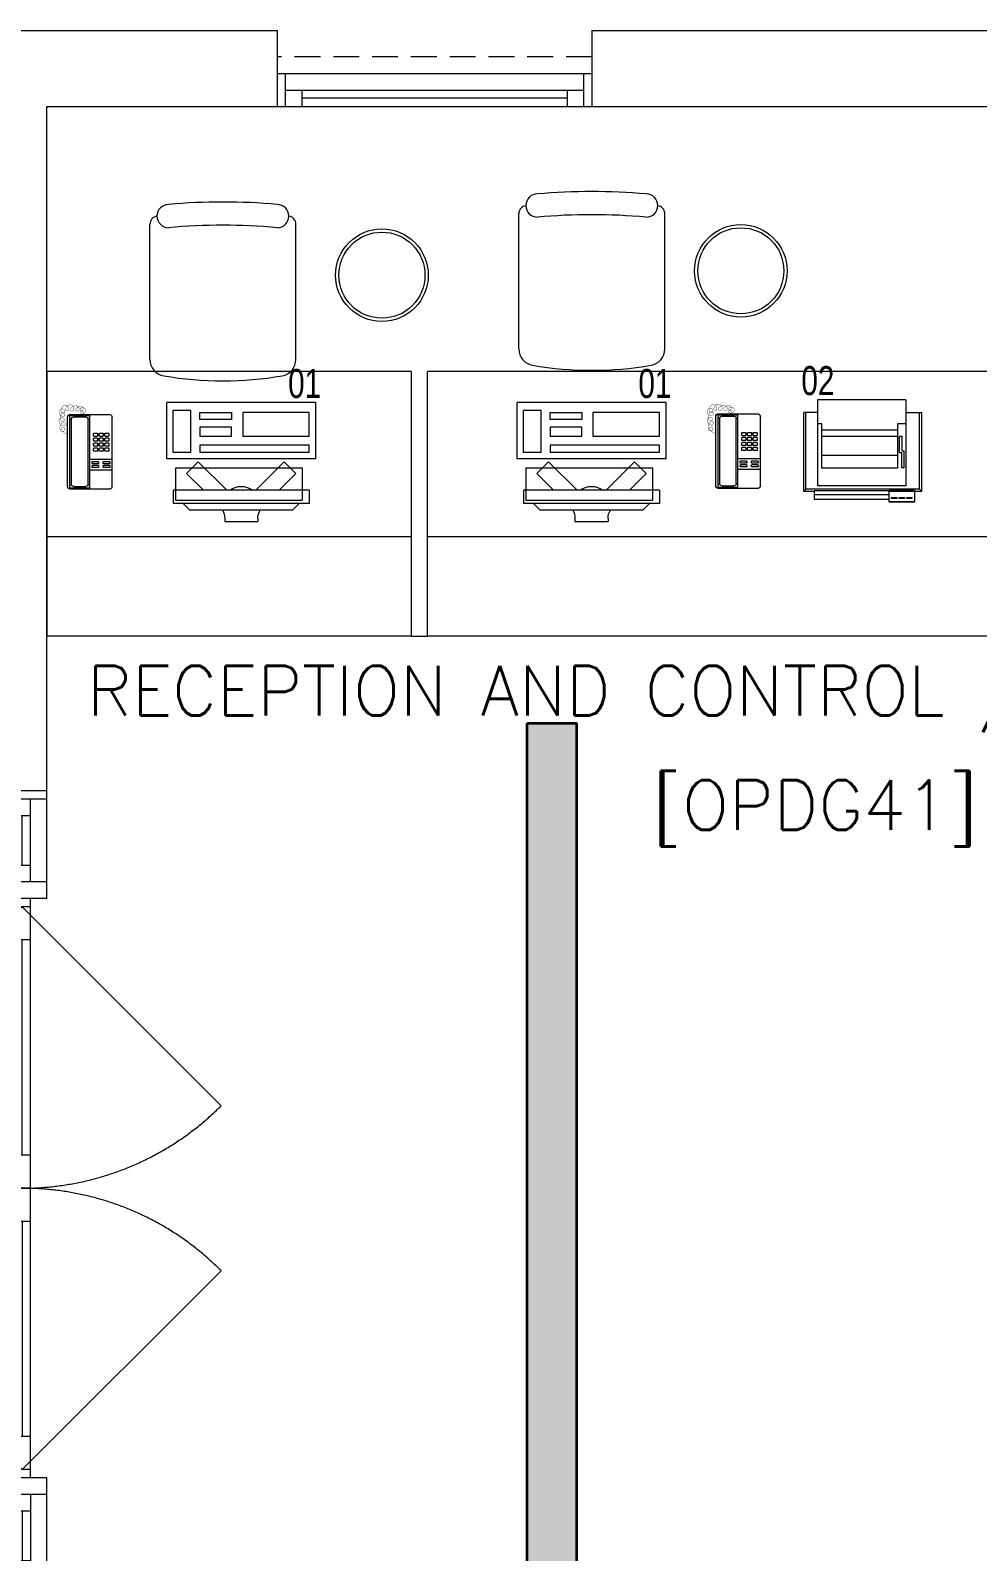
# Model space of a CAD drawing. Header units: inches. Extents: x -501855 to 57169, y -29325 to 19878.
# Drawn here: x 37128 to 39990, y 4208 to 8803 of the extents above; entities that cross this region are included whole.
import ezdxf

# ---------------------------------------------------------------- set-up
doc = ezdxf.new("R2010")
doc.units = ezdxf.units.IN
doc.header["$LTSCALE"] = 25
doc.header["$MEASUREMENT"] = 0
for name, pattern in [('00-Ground Floor$0$DASHED', [0.75, 0.5, -0.25]), ('00-Ground Floor$0$HIDDEN2', [0.1875, 0.125, -0.0625]), ('DASHDOT', [25.4, 12.7, -6.35, 0, -6.35])]:
    doc.linetypes.add(name, pattern=pattern)
doc.layers.get('0').update_dxf_attribs({"color": 8})
for name, color, linetype, lineweight in [('00-Ground Floor$0$72_EGR_BASE_TEXT', 252, 'Continuous', 5), ('00-Ground Floor$0$72_EGR_EQP_TAG', 142, 'Continuous', 5), ('00-Ground Floor$0$Aluminum', 251, 'Continuous', 5), ('00-Ground Floor$0$LOADING', 253, 'Continuous', 5), ('00-Ground Floor$0$Proj', 251, 'Continuous', 5), ('00-Ground Floor$0$Walls', 251, 'Continuous', 5), ('E-CABL-TRAY', 10, 'Continuous', 35), ('E-LITE-CLNG-CNDT', 6, 'DASHDOT', 35), ('T-CABL-TRAY', 60, 'Continuous', 35)]:
    doc.layers.add(name, color=color, linetype=linetype, lineweight=lineweight)
doc.styles.add('00-Ground Floor$0$SIMPLEX', font='SIMPLEX.shx', dxfattribs={"height": 150})
doc.styles.add('00-Ground Floor$0$X3G_ENTITY_257CFD', font='swisscl.ttf', dxfattribs={"height": 200})

# ---------------------------------------------------------------- blocks, each defined once
blk = doc.blocks.new('00-Ground Floor$0$door1700')
at = {"layer": '00-Ground Floor$0$Aluminum', "linetype": '00-Ground Floor$0$DASHED', "ltscale": 300}
for p, q in [((34940, 89347.9), (35541, 89949)), ((36640, 89347.9), (36039, 89949)), ((34940, 89347.9), (35541, 88746.9)), ((36640, 89347.9), (36039, 88746.9))]:
    blk.add_line(p, q, dxfattribs=at)
at = {"layer": '00-Ground Floor$0$Aluminum'}
for p, q in [((34915, 89422.9), (34590, 89422.9)), ((34615, 89422.9), (34615, 89322.9)), ((34865, 89422.9), (34865, 89322.9)), ((34915, 89422.9), (34915, 89322.9)), ((36990, 89422.9), (36665, 89422.9)), ((36665, 89422.9), (36665, 89322.9)), ((36715, 89422.9), (36715, 89322.9)), ((36965, 89422.9), (36965, 89322.9)), ((34865, 89372.9), (34615, 89372.9)), ((34665, 89372.9), (34665, 89322.9)), ((34815, 89372.9), (34815, 89322.9)), ((36665, 89372.9), (34915, 89372.9)), ((34940, 89372.9), (34940, 89322.9)), ((35040, 89372.9), (35040, 89322.9)), ((35690, 89372.9), (35690, 89322.9)), ((35790, 89372.9), (35790, 89322.9)), ((35890, 89372.9), (35890, 89322.9)), ((36540, 89372.9), (36540, 89322.9)), ((36640, 89372.9), (36640, 89322.9)), ((36715, 89372.9), (36965, 89372.9)), ((36765, 89372.9), (36765, 89322.9)), ((36915, 89372.9), (36915, 89322.9)), ((36990, 89322.9), (34590, 89322.9)), ((34590, 89322.9), (36990, 89322.9)), ((34815, 89347.9), (34665, 89347.9)), ((35690, 89347.9), (35040, 89347.9)), ((35890, 89347.9), (36540, 89347.9)), ((36765, 89347.9), (36915, 89347.9))]:
    blk.add_line(p, q, dxfattribs=at)
at = {"layer": '00-Ground Floor$0$Aluminum', "linetype": '00-Ground Floor$0$DASHED', "ltscale": 300}
for centre, start, end in [((34940, 89347.9), 315, 45), ((36640, 89347.9), 135, 225)]:
    blk.add_arc(centre, 850, start, end, dxfattribs=at)
blk = doc.blocks.new('00-Ground Floor$0$DM20079-P')
at = {"color": 0}
for p, q in [((-0.0686, 0.217), (-0.0686, 0.008)), ((-0.0616, 0.225), (0.0594, 0.225)), ((-0.0616, 0.225), (-0.0616, 0)), ((-0.0616, 0.222), (-0.0016, 0.222)), ((-0.0616, 0.212), (-0.0565, 0.212)), ((-0.0566, 0.2105), (-0.0566, 0.0145)), ((-0.0496, 0.2175), (-0.0136, 0.2175)), ((-0.0068, 0.212), (-0.0016, 0.212)), ((-0.0066, 0.2105), (-0.0066, 0.0145)), ((-0.0016, 0.225), (-0.0016, 0)), ((0.0664, 0.217), (0.0664, 0.008)), ((-0.0016, 0.1675), (0.0664, 0.1675)), ((-0.0016, 0.135), (0.0664, 0.135)), ((-0.0616, 0.013), (-0.0565, 0.013)), ((-0.0616, 0.003), (-0.0016, 0.003)), ((-0.0594, 0), (0.0594, 0)), ((-0.0496, 0.0075), (-0.0136, 0.0075)), ((-0.0068, 0.013), (-0.0016, 0.013))]:
    blk.add_line(p, q, dxfattribs=at)
for points in [[(0.0074, 0.1605, 0.414214), (0.0054, 0.1585), (0.0054, 0.1555, 0.414214), (0.0074, 0.1535), (0.0234, 0.1535, 0.414214), (0.0254, 0.1555), (0.0254, 0.1585, 0.414214), (0.0234, 0.1605)], [(0.0234, 0.142, 0.414214), (0.0254, 0.144), (0.0254, 0.147, 0.414214), (0.0234, 0.149), (0.0074, 0.149, 0.414214), (0.0054, 0.147), (0.0054, 0.144, 0.414214), (0.0074, 0.142)], [(0.0574, 0.1535, 0.414214), (0.0594, 0.1555), (0.0594, 0.1585, 0.414214), (0.0574, 0.1605), (0.0414, 0.1605, 0.414214), (0.0394, 0.1585), (0.0394, 0.1555, 0.414214), (0.0414, 0.1535)], [(0.0574, 0.142, 0.414214), (0.0594, 0.144), (0.0594, 0.147, 0.414214), (0.0574, 0.149), (0.0414, 0.149, 0.414214), (0.0394, 0.147), (0.0394, 0.144, 0.414214), (0.0414, 0.142)], [(0.0104, 0.103, 0.414214), (0.0124, 0.101), (0.0204, 0.101, 0.414214), (0.0224, 0.103), (0.0224, 0.109, 0.414214), (0.0204, 0.111), (0.0124, 0.111, 0.414214), (0.0104, 0.109)], [(0.0104, 0.088, 0.414214), (0.0124, 0.086), (0.0204, 0.086, 0.414214), (0.0224, 0.088), (0.0224, 0.094, 0.414214), (0.0204, 0.096), (0.0124, 0.096, 0.414214), (0.0104, 0.094)], [(0.0274, 0.103, 0.414214), (0.0294, 0.101), (0.0374, 0.101, 0.414214), (0.0394, 0.103), (0.0394, 0.109, 0.414214), (0.0374, 0.111), (0.0294, 0.111, 0.414214), (0.0274, 0.109)], [(0.0274, 0.088, 0.414214), (0.0294, 0.086), (0.0374, 0.086, 0.414214), (0.0394, 0.088), (0.0394, 0.094, 0.414214), (0.0374, 0.096), (0.0294, 0.096, 0.414214), (0.0274, 0.094)], [(0.0444, 0.103, 0.414214), (0.0464, 0.101), (0.0544, 0.101, 0.414214), (0.0564, 0.103), (0.0564, 0.109, 0.414214), (0.0544, 0.111), (0.0464, 0.111, 0.414214), (0.0444, 0.109)], [(0.0444, 0.088, 0.414214), (0.0464, 0.086), (0.0544, 0.086, 0.414214), (0.0564, 0.088), (0.0564, 0.094, 0.414214), (0.0544, 0.096), (0.0464, 0.096, 0.414214), (0.0444, 0.094)], [(0.0104, 0.073, 0.414214), (0.0124, 0.071), (0.0204, 0.071, 0.414214), (0.0224, 0.073), (0.0224, 0.079, 0.414214), (0.0204, 0.081), (0.0124, 0.081, 0.414214), (0.0104, 0.079)], [(0.0104, 0.058, 0.414214), (0.0124, 0.056), (0.0204, 0.056, 0.414214), (0.0224, 0.058), (0.0224, 0.064, 0.414214), (0.0204, 0.066), (0.0124, 0.066, 0.414214), (0.0104, 0.064)], [(0.0274, 0.073, 0.414214), (0.0294, 0.071), (0.0374, 0.071, 0.414214), (0.0394, 0.073), (0.0394, 0.079, 0.414214), (0.0374, 0.081), (0.0294, 0.081, 0.414214), (0.0274, 0.079)], [(0.0274, 0.058, 0.414214), (0.0294, 0.056), (0.0374, 0.056, 0.414214), (0.0394, 0.058), (0.0394, 0.064, 0.414214), (0.0374, 0.066), (0.0294, 0.066, 0.414214), (0.0274, 0.064)], [(0.0444, 0.073, 0.414214), (0.0464, 0.071), (0.0544, 0.071, 0.414214), (0.0564, 0.073), (0.0564, 0.079, 0.414214), (0.0544, 0.081), (0.0464, 0.081, 0.414214), (0.0444, 0.079)], [(0.0444, 0.058, 0.414214), (0.0464, 0.056), (0.0544, 0.056, 0.414214), (0.0564, 0.058), (0.0564, 0.064, 0.414214), (0.0544, 0.066), (0.0464, 0.066, 0.414214), (0.0444, 0.064)]]:
    blk.add_lwpolyline(points, format="xyb", close=True, dxfattribs=at)
at = {"color": 0, "const_width": 0.001}
blk.add_lwpolyline([(-0.0686, 0.059, 0.184574), (-0.0861, 0.0478, 1.44364), (-0.0769, 0.0452, 0.837915), (-0.0907, 0.0465, 0.30536), (-0.0835, 0.0248, 1.584726), (-0.0815, 0.034, 0.253153), (-0.094, 0.0228, 0.874198), (-0.0776, 0.0142, 0.915253), (-0.0897, 0.0168, 0.223821), (-0.0874, -0.0011, 1.703343), (-0.0796, 0.005, 0.588962), (-0.0934, -0.0114, 0.717795), (-0.0769, -0.0108, 0.983104), (-0.0875, -0.0075, 0.326362), (-0.0815, -0.0259, 0.758716), (-0.0657, -0.0134, 0.906186), (-0.0743, -0.016, 0.189488), (-0.067, -0.0272, 0.7948), (-0.0506, -0.0127, 1.223996), (-0.0585, -0.0193, 0.072149), (-0.0473, -0.0259, 0.645886), (-0.0341, -0.0134, 1.366917), (-0.042, -0.0193, 0.078415), (-0.0315, -0.0246, 0.723006), (-0.0229, -0.0127, 1.105484), (-0.0289, -0.018, 0.327892), (-0.017, -0.0193, 0.446638), (-0.0144, -0.0068, 0.327263), (-0.0269, -0.0029, 1.240441), (-0.0229, -0.0094, 0.611307), (-0.0278, 0.0075)], format="xyb", dxfattribs=at)
at = {"color": 0}
for centre, radius, start, end in [((-0.0605, 0.217), 0.00813, 97.9633, 179.6649), ((-0.0496, 0.2105), 0.007, 90, 180), ((-0.0136, 0.2105), 0.007, 0, 90), ((0.0582, 0.217), 0.00813, 0.3351, 82.0367), ((-0.0605, 0.008), 0.00813, 180.3351, 277.9633), ((-0.0496, 0.0145), 0.007, 180, 270), ((-0.0136, 0.0145), 0.007, 270, 0), ((0.0582, 0.008), 0.00813, 277.9633, 359.6649)]:
    blk.add_arc(centre, radius, start, end, dxfattribs=at)
blk = doc.blocks.new('00-Ground Floor$0$GF21021-P')
for p, q in [((-0.2207, 0.4756), (-0.2207, 0.0675)), ((0.2205, 0.4756), (0.2205, 0.0675))]:
    blk.add_line(p, q)
for centre, radius, start, end in [((-0.1707, 0.4756), 0.05, 99.6329, 180), ((-0.0001, -0.5295), 1.0695, 80.3671, 99.6329), ((0.1705, 0.4756), 0.05, 0, 80.3671), ((-0.1957, 0.0675), 0.025, 180, 261.4721), ((-0.1643, 0.0425), 0.0351, 90, 270), ((0, 1.8467), 1.7767, 264.6946, 275.3053), ((0.1641, 0.0425), 0.0351, 270, 90), ((0.1955, 0.0675), 0.025, 278.5279, 0), ((0, 1.8314), 1.8314, 264.8532, 275.147)]:
    blk.add_arc(centre, radius, start, end)
blk = doc.blocks.new('00-Ground Floor$0$ITCWLS1-P')
at = {"layer": '00-Ground Floor$0$LOADING'}
for p, q in [((-0.2651, 0.43, 0), (-0.3051, 0.43, 0)), ((-0.3051, 0.43, 0), (-0.3051, 0.02, 0)), ((-0.2651, 0.43, 0), (-0.2651, 0.02, 0)), ((-0.17, 0.45), (-0.17, 0)), ((-0.17, 0.45), (0, 0.45)), ((-0.1496, 0.4305), (-0.1291, 0.4305)), ((-0.1291, 0.4305), (-0.1291, 0.4089)), ((0, 0.45), (0, 0)), ((-0.3251, 0.38, 0), (-0.3051, 0.4, 0)), ((-0.3251, 0.38, 0), (-0.3251, 0.07, 0)), ((-0.197, 0.4094), (-0.295, 0.4094)), ((-0.295, 0.0264), (-0.295, 0.4094)), ((-0.197, 0.0264), (-0.197, 0.4094)), ((-0.3503, 0.275), (-0.3596, 0.275)), ((-0.3596, 0.175), (-0.3596, 0.275)), ((-0.3503, 0.175), (-0.3596, 0.175)), ((-0.3251, 0.07, 0), (-0.3051, 0.05, 0)), ((-0.3051, 0.02, 0), (-0.2651, 0.02, 0)), ((-0.197, 0.0264), (-0.295, 0.0264)), ((-0.17, 0), (0, 0))]:
    blk.add_line(p, q, dxfattribs=at)
at = {"layer": '00-Ground Floor$0$LOADING', "extrusion": (2.48281e-10, 3.18408e-10, -1)}
for p, q in [((-0.2651, 0.3395), (-0.2144, 0.3902)), ((-0.1791, 0.3548), (-0.2144, 0.3902)), ((-0.2651, 0.2688), (-0.1791, 0.3548))]:
    blk.add_line(p, q, dxfattribs=at)
at = {"layer": '00-Ground Floor$0$LOADING', "extrusion": (2.48281e-10, -3.18408e-10, -1)}
for p, q in [((-0.2651, 0.1812), (-0.1791, 0.0952)), ((-0.2651, 0.1105), (-0.2144, 0.0598)), ((-0.1791, 0.0952), (-0.2144, 0.0598))]:
    blk.add_line(p, q, dxfattribs=at)
at = {"layer": '00-Ground Floor$0$LOADING'}
for points in [[(-0.1291, 0.4089), (-0.1291, 0.1), (-0.1496, 0.1), (-0.1496, 0.4305)], [(-0.1496, 0.1), (-0.1496, 0.1), (-0.1496, 0.1), (-0.1496, 0.1), (-0.1496, 0.1), (-0.1496, 0.1), (-0.1496, 0.1), (-0.1496, 0.1), (-0.1496, 0.1)], [(-0.1496, 0.1), (-0.1496, 0.1), (-0.1496, 0.1), (-0.1496, 0.1), (-0.1496, 0.1), (-0.1496, 0.1), (-0.1496, 0.1), (-0.1496, 0.1), (-0.1496, 0.1), (-0.1496, 0.1), (-0.1496, 0.1), (-0.1496, 0.1), (-0.1496, 0.1), (-0.1496, 0.1), (-0.1496, 0.1), (-0.1496, 0.1), (-0.1496, 0.1), (-0.1496, 0.1)], [(-0.1496, 0.1), (-0.1496, 0.1), (-0.1496, 0.1), (-0.1496, 0.1), (-0.1496, 0.1), (-0.1496, 0.1), (-0.1496, 0.1), (-0.1496, 0.1), (-0.1496, 0.1), (-0.1496, 0.1)], [(-0.1496, 0.1), (-0.1496, 0.1), (-0.1496, 0.1), (-0.1496, 0.1), (-0.1496, 0.1), (-0.1496, 0.1), (-0.1496, 0.1)], [(-0.1496, 0.1), (-0.1496, 0.1), (-0.1496, 0.1), (-0.1496, 0.1), (-0.1496, 0.1), (-0.1496, 0.1), (-0.1496, 0.1), (-0.1496, 0.1), (-0.1496, 0.1), (-0.1496, 0.1)], [(-0.1496, 0.1), (-0.1496, 0.1), (-0.1496, 0.1), (-0.1496, 0.1), (-0.1496, 0.1), (-0.1496, 0.1), (-0.1496, 0.1), (-0.1496, 0.1), (-0.1496, 0.1), (-0.1496, 0.1), (-0.1496, 0.1), (-0.1496, 0.1), (-0.1496, 0.1), (-0.1496, 0.1), (-0.1496, 0.1)], [(-0.1496, 0.1), (-0.1496, 0.1), (-0.1496, 0.1), (-0.1496, 0.1), (-0.1496, 0.1), (-0.1496, 0.1), (-0.1496, 0.1), (-0.1496, 0.1), (-0.1496, 0.1), (-0.1496, 0.1)], [(-0.1496, 0.1), (-0.1496, 0.1), (-0.1496, 0.1), (-0.1496, 0.1), (-0.1496, 0.1), (-0.1496, 0.1), (-0.1496, 0.1), (-0.1496, 0.1), (-0.1496, 0.1), (-0.1496, 0.1)], [(-0.1496, 0.1), (-0.1496, 0.1), (-0.1496, 0.1), (-0.1496, 0.1), (-0.1496, 0.1), (-0.1496, 0.1), (-0.1496, 0.1), (-0.1496, 0.1), (-0.1496, 0.1), (-0.1496, 0.1), (-0.1496, 0.1), (-0.1496, 0.1), (-0.1496, 0.1), (-0.1496, 0.1), (-0.1496, 0.1), (-0.1496, 0.1), (-0.1496, 0.1), (-0.1496, 0.1), (-0.1496, 0.1), (-0.1496, 0.1), (-0.1496, 0.1), (-0.1496, 0.1), (-0.1496, 0.1), (-0.1496, 0.1), (-0.1496, 0.1), (-0.1496, 0.1), (-0.1496, 0.1), (-0.1496, 0.1), (-0.1496, 0.1), (-0.1496, 0.1), (-0.1496, 0.1), (-0.1496, 0.1), (-0.1496, 0.1), (-0.1496, 0.1), (-0.1496, 0.1), (-0.1496, 0.1), (-0.1496, 0.1), (-0.1496, 0.1), (-0.1496, 0.1), (-0.1496, 0.1), (-0.1496, 0.1), (-0.1496, 0.1), (-0.1496, 0.1), (-0.1496, 0.1), (-0.1496, 0.1), (-0.1496, 0.1), (-0.1496, 0.1), (-0.1496, 0.1), (-0.1496, 0.1), (-0.1496, 0.1), (-0.1496, 0.1), (-0.1496, 0.1), (-0.1496, 0.1), (-0.1496, 0.1)], [(-0.1496, 0.1), (-0.1496, 0.1), (-0.1496, 0.1), (-0.1496, 0.1), (-0.1496, 0.1), (-0.1496, 0.1), (-0.1496, 0.1), (-0.1496, 0.1), (-0.1496, 0.1), (-0.1496, 0.1), (-0.1496, 0.1), (-0.1496, 0.1), (-0.1496, 0.1), (-0.1496, 0.1), (-0.1496, 0.1), (-0.1496, 0.1), (-0.1496, 0.1), (-0.1496, 0.1), (-0.1496, 0.1), (-0.1496, 0.1), (-0.1496, 0.1), (-0.1496, 0.1), (-0.1496, 0.1), (-0.1496, 0.1), (-0.1496, 0.1), (-0.1496, 0.1), (-0.1496, 0.1), (-0.1496, 0.1), (-0.1496, 0.1), (-0.1496, 0.1), (-0.1496, 0.1), (-0.1496, 0.1), (-0.1496, 0.1), (-0.1496, 0.1), (-0.1496, 0.1), (-0.1496, 0.1), (-0.1496, 0.1), (-0.1496, 0.1), (-0.1496, 0.1), (-0.1496, 0.1), (-0.1496, 0.1), (-0.1496, 0.1), (-0.1496, 0.1), (-0.1496, 0.1), (-0.1496, 0.1), (-0.1496, 0.1), (-0.1496, 0.1), (-0.1496, 0.1), (-0.1496, 0.1), (-0.1496, 0.1), (-0.1496, 0.1), (-0.1496, 0.1), (-0.1496, 0.1), (-0.1496, 0.1), (-0.1496, 0.1), (-0.1496, 0.1), (-0.1496, 0.1), (-0.1496, 0.1), (-0.1496, 0.1), (-0.1496, 0.1), (-0.1496, 0.1), (-0.1496, 0.1), (-0.1496, 0.1), (-0.1496, 0.1), (-0.1496, 0.1), (-0.1496, 0.1), (-0.1496, 0.1), (-0.1496, 0.1), (-0.1496, 0.1), (-0.1496, 0.1), (-0.1496, 0.1), (-0.1496, 0.1), (-0.1496, 0.1), (-0.1496, 0.1), (-0.1496, 0.1), (-0.1496, 0.1), (-0.1496, 0.1), (-0.1496, 0.1), (-0.1496, 0.1), (-0.1496, 0.1), (-0.1496, 0.1), (-0.1496, 0.1), (-0.1496, 0.1), (-0.1496, 0.1), (-0.1496, 0.1), (-0.1496, 0.1), (-0.1496, 0.1), (-0.1496, 0.1), (-0.1496, 0.1)], [(-0.1496, 0.1), (-0.1496, 0.1), (-0.1496, 0.1), (-0.1496, 0.1), (-0.1496, 0.1), (-0.1496, 0.1), (-0.1496, 0.1), (-0.1496, 0.1), (-0.1496, 0.1), (-0.1496, 0.1), (-0.1496, 0.1), (-0.1496, 0.1)], [(-0.1496, 0.1), (-0.1496, 0.1), (-0.1496, 0.1), (-0.1496, 0.1), (-0.1496, 0.1), (-0.1496, 0.1), (-0.1496, 0.1)], [(-0.1496, 0.1), (-0.1496, 0.1), (-0.1496, 0.1), (-0.1496, 0.1), (-0.1496, 0.1), (-0.1496, 0.1), (-0.1496, 0.1), (-0.1496, 0.1), (-0.1496, 0.1), (-0.1496, 0.1), (-0.1496, 0.1), (-0.1496, 0.1), (-0.1496, 0.1), (-0.1496, 0.1), (-0.1496, 0.1), (-0.1496, 0.1), (-0.1496, 0.1)], [(-0.1496, 0.1), (-0.1496, 0.1), (-0.1496, 0.1), (-0.1496, 0.1), (-0.1496, 0.1), (-0.1496, 0.1), (-0.1496, 0.1), (-0.1496, 0.1), (-0.1496, 0.1), (-0.1496, 0.1), (-0.1496, 0.1), (-0.1496, 0.1), (-0.1496, 0.1), (-0.1496, 0.1), (-0.1496, 0.1), (-0.1496, 0.1), (-0.1496, 0.1), (-0.1496, 0.1), (-0.1496, 0.1), (-0.1496, 0.1), (-0.1496, 0.1), (-0.1496, 0.1), (-0.1496, 0.1), (-0.1496, 0.1), (-0.1496, 0.1), (-0.1496, 0.1), (-0.1496, 0.1), (-0.1496, 0.1), (-0.1496, 0.1), (-0.1496, 0.1), (-0.1496, 0.1), (-0.1496, 0.1), (-0.1496, 0.1), (-0.1496, 0.1), (-0.1496, 0.1), (-0.1496, 0.1), (-0.1496, 0.1), (-0.1496, 0.1), (-0.1496, 0.1), (-0.1496, 0.1), (-0.1496, 0.1), (-0.1496, 0.1), (-0.1496, 0.1), (-0.1496, 0.1), (-0.1496, 0.1), (-0.1496, 0.1), (-0.1496, 0.1), (-0.1496, 0.1), (-0.1496, 0.1), (-0.1496, 0.1), (-0.1496, 0.1), (-0.1496, 0.1), (-0.1496, 0.1), (-0.1496, 0.1), (-0.1496, 0.1), (-0.1496, 0.1), (-0.1496, 0.1), (-0.1496, 0.1), (-0.1496, 0.1), (-0.1496, 0.1), (-0.1496, 0.1), (-0.1496, 0.1), (-0.1496, 0.1), (-0.1496, 0.1), (-0.1496, 0.1), (-0.1496, 0.1), (-0.1496, 0.1), (-0.1496, 0.1), (-0.1496, 0.1), (-0.1496, 0.1), (-0.1496, 0.1), (-0.1496, 0.1), (-0.1496, 0.1), (-0.1496, 0.1), (-0.1496, 0.1), (-0.1496, 0.1), (-0.1496, 0.1), (-0.1496, 0.1), (-0.1496, 0.1), (-0.1496, 0.1), (-0.1496, 0.1), (-0.1496, 0.1), (-0.1496, 0.1), (-0.1496, 0.1), (-0.1496, 0.1), (-0.1496, 0.1), (-0.1496, 0.1), (-0.1496, 0.1), (-0.1496, 0.1), (-0.1496, 0.1), (-0.1496, 0.1), (-0.1496, 0.1), (-0.1496, 0.1), (-0.1496, 0.1), (-0.1496, 0.1), (-0.1496, 0.1), (-0.1496, 0.1), (-0.1496, 0.1), (-0.1496, 0.1), (-0.1496, 0.1), (-0.1496, 0.1), (-0.1496, 0.1), (-0.1496, 0.1), (-0.1496, 0.1), (-0.1496, 0.1), (-0.1496, 0.1), (-0.1496, 0.1), (-0.1496, 0.1), (-0.1496, 0.1), (-0.1496, 0.1), (-0.1496, 0.1)], [(-0.1496, 0.1), (-0.1496, 0.1), (-0.1496, 0.1), (-0.1496, 0.1), (-0.1496, 0.1), (-0.1496, 0.1), (-0.1496, 0.1), (-0.1496, 0.1)]]:
    blk.add_lwpolyline(points, dxfattribs=at)
for points in [[(-0.1019, 0.4305), (-0.0304, 0.4305), (-0.0304, 0.2294), (-0.1019, 0.2294)], [(-0.1019, 0.1954), (-0.0747, 0.1954), (-0.0747, 0.1), (-0.1019, 0.1)], [(-0.0304, 0.1954), (-0.0508, 0.1954), (-0.0508, 0.1), (-0.0304, 0.1)], [(-0.1496, 0.1), (-0.1496, 0.1), (-0.1496, 0.1), (-0.1496, 0.1), (-0.1496, 0.1), (-0.1496, 0.1), (-0.1496, 0.1), (-0.1496, 0.1), (-0.1496, 0.1), (-0.1496, 0.1), (-0.1496, 0.1), (-0.1496, 0.1), (-0.1496, 0.1), (-0.1496, 0.1), (-0.1496, 0.1), (-0.1496, 0.1), (-0.1496, 0.1), (-0.1496, 0.1), (-0.1496, 0.1), (-0.1496, 0.1), (-0.1496, 0.1), (-0.1496, 0.1), (-0.1496, 0.1), (-0.1496, 0.1), (-0.1496, 0.1), (-0.1496, 0.1), (-0.1496, 0.1), (-0.1496, 0.1), (-0.1496, 0.1), (-0.1496, 0.1), (-0.1496, 0.1), (-0.1496, 0.1), (-0.1496, 0.1), (-0.1496, 0.1), (-0.1496, 0.1), (-0.1496, 0.1), (-0.1496, 0.1), (-0.1496, 0.1), (-0.1496, 0.1), (-0.1496, 0.1), (-0.1496, 0.1), (-0.1496, 0.1), (-0.1496, 0.1), (-0.1496, 0.1), (-0.1496, 0.1), (-0.1496, 0.1), (-0.1496, 0.1), (-0.1496, 0.1), (-0.1496, 0.1), (-0.1496, 0.1), (-0.1496, 0.1), (-0.1496, 0.1), (-0.1496, 0.1), (-0.1496, 0.1), (-0.1496, 0.1), (-0.1496, 0.1), (-0.1496, 0.1), (-0.1496, 0.1), (-0.1496, 0.1), (-0.1496, 0.1), (-0.1496, 0.1), (-0.1496, 0.1), (-0.1496, 0.1), (-0.1496, 0.1), (-0.1496, 0.1), (-0.1496, 0.1), (-0.1496, 0.1), (-0.1496, 0.1), (-0.1496, 0.1), (-0.1496, 0.1), (-0.1496, 0.1), (-0.1496, 0.1), (-0.1496, 0.1), (-0.1496, 0.1), (-0.1496, 0.1), (-0.1496, 0.1), (-0.1496, 0.1), (-0.1496, 0.1), (-0.1496, 0.1), (-0.1496, 0.1), (-0.1496, 0.1), (-0.1496, 0.1), (-0.1496, 0.1), (-0.1496, 0.1), (-0.1496, 0.1), (-0.1496, 0.1), (-0.1496, 0.1), (-0.1496, 0.1), (-0.1496, 0.1), (-0.1496, 0.1), (-0.1496, 0.1), (-0.1496, 0.1), (-0.1496, 0.1), (-0.1496, 0.1), (-0.1496, 0.1), (-0.1496, 0.1), (-0.1496, 0.1), (-0.1496, 0.1), (-0.1496, 0.1), (-0.1496, 0.1), (-0.1496, 0.1), (-0.1496, 0.1), (-0.1496, 0.1), (-0.1496, 0.1), (-0.1496, 0.1), (-0.1496, 0.1), (-0.1496, 0.1), (-0.1496, 0.1), (-0.1496, 0.1), (-0.1496, 0.1), (-0.1496, 0.1), (-0.1496, 0.1), (-0.1496, 0.1), (-0.1496, 0.1), (-0.1496, 0.1), (-0.1496, 0.1), (-0.1496, 0.1), (-0.1496, 0.1), (-0.1496, 0.1), (-0.1496, 0.1), (-0.1496, 0.1), (-0.1496, 0.1), (-0.1496, 0.1), (-0.1496, 0.1), (-0.1496, 0.1), (-0.1496, 0.1), (-0.1496, 0.1), (-0.1496, 0.1), (-0.1496, 0.1), (-0.1496, 0.1), (-0.1496, 0.1), (-0.1496, 0.1), (-0.1496, 0.1), (-0.1496, 0.1), (-0.1496, 0.1), (-0.1496, 0.1), (-0.1496, 0.1), (-0.1496, 0.1), (-0.1496, 0.1), (-0.1496, 0.1), (-0.1496, 0.1), (-0.1496, 0.1), (-0.1496, 0.1), (-0.1496, 0.1), (-0.1496, 0.1), (-0.1496, 0.1), (-0.1496, 0.1), (-0.1496, 0.1), (-0.1496, 0.1), (-0.1496, 0.1), (-0.1496, 0.1), (-0.1496, 0.1), (-0.1496, 0.1), (-0.1496, 0.1), (-0.1496, 0.1), (-0.1496, 0.1), (-0.1496, 0.1), (-0.1496, 0.1), (-0.1496, 0.1), (-0.1496, 0.1), (-0.1496, 0.1), (-0.1496, 0.1), (-0.1496, 0.1), (-0.1496, 0.1), (-0.1496, 0.1), (-0.1496, 0.1), (-0.1496, 0.1), (-0.1496, 0.1), (-0.1496, 0.1), (-0.1496, 0.1), (-0.1496, 0.1), (-0.1496, 0.1), (-0.1496, 0.1), (-0.1496, 0.1), (-0.1496, 0.1), (-0.1496, 0.1), (-0.1496, 0.1), (-0.1496, 0.1), (-0.1496, 0.1), (-0.1496, 0.1), (-0.1496, 0.1), (-0.1496, 0.1), (-0.1496, 0.1), (-0.1496, 0.1), (-0.1496, 0.1), (-0.1496, 0.1), (-0.1496, 0.1), (-0.1496, 0.1), (-0.1496, 0.1), (-0.1496, 0.1), (-0.1496, 0.1), (-0.1496, 0.1), (-0.1496, 0.1), (-0.1496, 0.1), (-0.1496, 0.1), (-0.1496, 0.1), (-0.1496, 0.1), (-0.1496, 0.1), (-0.1496, 0.1), (-0.1496, 0.1), (-0.1496, 0.1), (-0.1496, 0.1), (-0.1496, 0.1), (-0.1496, 0.1), (-0.1496, 0.1), (-0.1496, 0.1), (-0.1496, 0.1), (-0.1496, 0.1), (-0.1496, 0.1), (-0.1496, 0.1), (-0.1496, 0.1), (-0.1496, 0.1), (-0.1496, 0.1), (-0.1496, 0.1), (-0.1496, 0.1), (-0.1496, 0.1), (-0.1496, 0.1), (-0.1496, 0.1), (-0.1496, 0.1), (-0.1496, 0.1), (-0.1496, 0.1), (-0.1496, 0.1), (-0.1496, 0.1), (-0.1496, 0.1), (-0.1496, 0.1), (-0.1496, 0.1), (-0.1496, 0.1), (-0.1496, 0.1), (-0.1496, 0.1), (-0.1496, 0.1), (-0.1496, 0.1), (-0.1496, 0.1), (-0.1496, 0.1), (-0.1496, 0.1), (-0.1496, 0.1), (-0.1496, 0.1), (-0.1496, 0.1), (-0.1496, 0.1), (-0.1496, 0.1), (-0.1496, 0.1), (-0.1496, 0.1), (-0.1496, 0.1), (-0.1496, 0.1), (-0.1496, 0.1), (-0.1496, 0.1), (-0.1496, 0.1), (-0.1496, 0.1), (-0.1496, 0.1), (-0.1496, 0.1), (-0.1496, 0.1), (-0.1496, 0.1), (-0.1496, 0.1), (-0.1496, 0.1), (-0.1496, 0.1), (-0.1496, 0.1), (-0.1496, 0.1), (-0.1496, 0.1), (-0.1496, 0.1), (-0.1496, 0.1), (-0.1496, 0.1), (-0.1496, 0.1), (-0.1496, 0.1), (-0.1496, 0.1), (-0.1496, 0.1), (-0.1496, 0.1), (-0.1496, 0.1), (-0.1496, 0.1), (-0.1496, 0.1), (-0.1496, 0.1), (-0.1496, 0.1), (-0.1496, 0.1), (-0.1496, 0.1), (-0.1496, 0.1), (-0.1496, 0.1), (-0.1496, 0.1), (-0.1496, 0.1), (-0.1496, 0.1)], [(-0.1496, 0.1), (-0.1496, 0.1), (-0.1496, 0.1), (-0.1496, 0.1), (-0.1496, 0.1), (-0.1496, 0.1), (-0.1496, 0.1), (-0.1496, 0.1), (-0.1496, 0.1), (-0.1496, 0.1), (-0.1496, 0.1), (-0.1496, 0.1), (-0.1496, 0.1), (-0.1496, 0.1), (-0.1496, 0.1), (-0.1496, 0.1), (-0.1496, 0.1), (-0.1496, 0.1), (-0.1496, 0.1), (-0.1496, 0.1), (-0.1496, 0.1), (-0.1496, 0.1), (-0.1496, 0.1), (-0.1496, 0.1), (-0.1496, 0.1), (-0.1496, 0.1), (-0.1496, 0.1), (-0.1496, 0.1), (-0.1496, 0.1), (-0.1496, 0.1), (-0.1496, 0.1), (-0.1496, 0.1), (-0.1496, 0.1), (-0.1496, 0.1), (-0.1496, 0.1), (-0.1496, 0.1), (-0.1496, 0.1), (-0.1496, 0.1), (-0.1496, 0.1), (-0.1496, 0.1), (-0.1496, 0.1), (-0.1496, 0.1), (-0.1496, 0.1), (-0.1496, 0.1), (-0.1496, 0.1), (-0.1496, 0.1), (-0.1496, 0.1), (-0.1496, 0.1), (-0.1496, 0.1), (-0.1496, 0.1), (-0.1496, 0.1), (-0.1496, 0.1), (-0.1496, 0.1), (-0.1496, 0.1), (-0.1496, 0.1), (-0.1496, 0.1), (-0.1496, 0.1), (-0.1496, 0.1), (-0.1496, 0.1), (-0.1496, 0.1), (-0.1496, 0.1), (-0.1496, 0.1), (-0.1496, 0.1), (-0.1496, 0.1), (-0.1496, 0.1), (-0.1496, 0.1), (-0.1496, 0.1), (-0.1496, 0.1), (-0.1496, 0.1), (-0.1496, 0.1), (-0.1496, 0.1), (-0.1496, 0.1), (-0.1496, 0.1), (-0.1496, 0.1), (-0.1496, 0.1), (-0.1496, 0.1), (-0.1496, 0.1), (-0.1496, 0.1), (-0.1496, 0.1), (-0.1496, 0.1), (-0.1496, 0.1), (-0.1496, 0.1), (-0.1496, 0.1), (-0.1496, 0.1), (-0.1496, 0.1), (-0.1496, 0.1), (-0.1496, 0.1), (-0.1496, 0.1), (-0.1496, 0.1), (-0.1496, 0.1), (-0.1496, 0.1), (-0.1496, 0.1), (-0.1496, 0.1), (-0.1496, 0.1), (-0.1496, 0.1), (-0.1496, 0.1), (-0.1496, 0.1), (-0.1496, 0.1), (-0.1496, 0.1), (-0.1496, 0.1), (-0.1496, 0.1), (-0.1496, 0.1), (-0.1496, 0.1), (-0.1496, 0.1), (-0.1496, 0.1), (-0.1496, 0.1), (-0.1496, 0.1), (-0.1496, 0.1), (-0.1496, 0.1), (-0.1496, 0.1), (-0.1496, 0.1), (-0.1496, 0.1), (-0.1496, 0.1), (-0.1496, 0.1), (-0.1496, 0.1), (-0.1496, 0.1), (-0.1496, 0.1), (-0.1496, 0.1), (-0.1496, 0.1), (-0.1496, 0.1), (-0.1496, 0.1), (-0.1496, 0.1), (-0.1496, 0.1), (-0.1496, 0.1), (-0.1496, 0.1), (-0.1496, 0.1), (-0.1496, 0.1), (-0.1496, 0.1), (-0.1496, 0.1), (-0.1496, 0.1), (-0.1496, 0.1), (-0.1496, 0.1), (-0.1496, 0.1), (-0.1496, 0.1), (-0.1496, 0.1), (-0.1496, 0.1), (-0.1496, 0.1), (-0.1496, 0.1), (-0.1496, 0.1), (-0.1496, 0.1), (-0.1496, 0.1), (-0.1496, 0.1), (-0.1496, 0.1), (-0.1496, 0.1), (-0.1496, 0.1), (-0.1496, 0.1), (-0.1496, 0.1), (-0.1496, 0.1), (-0.1496, 0.1), (-0.1496, 0.1), (-0.1496, 0.1), (-0.1496, 0.1), (-0.1496, 0.1), (-0.1496, 0.1), (-0.1496, 0.1), (-0.1496, 0.1), (-0.1496, 0.1), (-0.1496, 0.1), (-0.1496, 0.1), (-0.1496, 0.1), (-0.1496, 0.1), (-0.1496, 0.1), (-0.1496, 0.1), (-0.1496, 0.1), (-0.1496, 0.1), (-0.1496, 0.1), (-0.1496, 0.1), (-0.1496, 0.1), (-0.1496, 0.1), (-0.1496, 0.1), (-0.1496, 0.1), (-0.1496, 0.1), (-0.1496, 0.1), (-0.1496, 0.1), (-0.1496, 0.1), (-0.1496, 0.1), (-0.1496, 0.1), (-0.1496, 0.1), (-0.1496, 0.1), (-0.1496, 0.1), (-0.1496, 0.1), (-0.1496, 0.1), (-0.1496, 0.1), (-0.1496, 0.1), (-0.1496, 0.1), (-0.1496, 0.1), (-0.1496, 0.1), (-0.1496, 0.1), (-0.1496, 0.1), (-0.1496, 0.1), (-0.1496, 0.1), (-0.1496, 0.1), (-0.1496, 0.1), (-0.1496, 0.1), (-0.1496, 0.1), (-0.1496, 0.1), (-0.1496, 0.1), (-0.1496, 0.1), (-0.1496, 0.1), (-0.1496, 0.1), (-0.1496, 0.1), (-0.1496, 0.1), (-0.1496, 0.1), (-0.1496, 0.1), (-0.1496, 0.1), (-0.1496, 0.1), (-0.1496, 0.1), (-0.1496, 0.1), (-0.1496, 0.1), (-0.1496, 0.1), (-0.1496, 0.1), (-0.1496, 0.1), (-0.1496, 0.1), (-0.1496, 0.1)], [(-0.1496, 0.1), (-0.1496, 0.1), (-0.1496, 0.1), (-0.1496, 0.1), (-0.1496, 0.1), (-0.1496, 0.1), (-0.1496, 0.1), (-0.1496, 0.1), (-0.1496, 0.1), (-0.1496, 0.1), (-0.1496, 0.1), (-0.1496, 0.1), (-0.1496, 0.1), (-0.1496, 0.1), (-0.1496, 0.1), (-0.1496, 0.1), (-0.1496, 0.1), (-0.1496, 0.1), (-0.1496, 0.1), (-0.1496, 0.1), (-0.1496, 0.1), (-0.1496, 0.1), (-0.1496, 0.1), (-0.1496, 0.1), (-0.1496, 0.1), (-0.1496, 0.1), (-0.1496, 0.1), (-0.1496, 0.1), (-0.1496, 0.1), (-0.1496, 0.1), (-0.1496, 0.1), (-0.1496, 0.1), (-0.1496, 0.1), (-0.1496, 0.1), (-0.1496, 0.1), (-0.1496, 0.1), (-0.1496, 0.1), (-0.1496, 0.1), (-0.1496, 0.1), (-0.1496, 0.1), (-0.1496, 0.1), (-0.1496, 0.1), (-0.1496, 0.1), (-0.1496, 0.1), (-0.1496, 0.1), (-0.1496, 0.1), (-0.1496, 0.1), (-0.1496, 0.1), (-0.1496, 0.1), (-0.1496, 0.1), (-0.1496, 0.1), (-0.1496, 0.1), (-0.1496, 0.1), (-0.1496, 0.1), (-0.1496, 0.1), (-0.1496, 0.1), (-0.1496, 0.1), (-0.1496, 0.1), (-0.1496, 0.1), (-0.1496, 0.1), (-0.1496, 0.1), (-0.1496, 0.1), (-0.1496, 0.1), (-0.1496, 0.1), (-0.1496, 0.1), (-0.1496, 0.1), (-0.1496, 0.1), (-0.1496, 0.1), (-0.1496, 0.1), (-0.1496, 0.1), (-0.1496, 0.1), (-0.1496, 0.1), (-0.1496, 0.1), (-0.1496, 0.1), (-0.1496, 0.1), (-0.1496, 0.1), (-0.1496, 0.1), (-0.1496, 0.1), (-0.1496, 0.1), (-0.1496, 0.1), (-0.1496, 0.1), (-0.1496, 0.1), (-0.1496, 0.1), (-0.1496, 0.1), (-0.1496, 0.1), (-0.1496, 0.1), (-0.1496, 0.1), (-0.1496, 0.1), (-0.1496, 0.1), (-0.1496, 0.1), (-0.1496, 0.1), (-0.1496, 0.1), (-0.1496, 0.1), (-0.1496, 0.1), (-0.1496, 0.1), (-0.1496, 0.1), (-0.1496, 0.1), (-0.1496, 0.1), (-0.1496, 0.1), (-0.1496, 0.1), (-0.1496, 0.1), (-0.1496, 0.1), (-0.1496, 0.1), (-0.1496, 0.1), (-0.1496, 0.1), (-0.1496, 0.1), (-0.1496, 0.1), (-0.1496, 0.1), (-0.1496, 0.1), (-0.1496, 0.1), (-0.1496, 0.1), (-0.1496, 0.1), (-0.1496, 0.1), (-0.1496, 0.1), (-0.1496, 0.1), (-0.1496, 0.1), (-0.1496, 0.1), (-0.1496, 0.1), (-0.1496, 0.1), (-0.1496, 0.1), (-0.1496, 0.1), (-0.1496, 0.1), (-0.1496, 0.1), (-0.1496, 0.1), (-0.1496, 0.1), (-0.1496, 0.1), (-0.1496, 0.1), (-0.1496, 0.1), (-0.1496, 0.1), (-0.1496, 0.1), (-0.1496, 0.1), (-0.1496, 0.1), (-0.1496, 0.1), (-0.1496, 0.1), (-0.1496, 0.1), (-0.1496, 0.1), (-0.1496, 0.1), (-0.1496, 0.1), (-0.1496, 0.1), (-0.1496, 0.1), (-0.1496, 0.1), (-0.1496, 0.1), (-0.1496, 0.1), (-0.1496, 0.1), (-0.1496, 0.1), (-0.1496, 0.1), (-0.1496, 0.1), (-0.1496, 0.1), (-0.1496, 0.1), (-0.1496, 0.1), (-0.1496, 0.1), (-0.1496, 0.1), (-0.1496, 0.1), (-0.1496, 0.1), (-0.1496, 0.1), (-0.1496, 0.1), (-0.1496, 0.1), (-0.1496, 0.1), (-0.1496, 0.1), (-0.1496, 0.1), (-0.1496, 0.1), (-0.1496, 0.1), (-0.1496, 0.1), (-0.1496, 0.1), (-0.1496, 0.1), (-0.1496, 0.1), (-0.1496, 0.1), (-0.1496, 0.1), (-0.1496, 0.1), (-0.1496, 0.1), (-0.1496, 0.1), (-0.1496, 0.1), (-0.1496, 0.1), (-0.1496, 0.1), (-0.1496, 0.1), (-0.1496, 0.1), (-0.1496, 0.1), (-0.1496, 0.1), (-0.1496, 0.1), (-0.1496, 0.1), (-0.1496, 0.1), (-0.1496, 0.1), (-0.1496, 0.1), (-0.1496, 0.1), (-0.1496, 0.1), (-0.1496, 0.1), (-0.1496, 0.1), (-0.1496, 0.1), (-0.1496, 0.1), (-0.1496, 0.1), (-0.1496, 0.1), (-0.1496, 0.1), (-0.1496, 0.1), (-0.1496, 0.1), (-0.1496, 0.1), (-0.1496, 0.1), (-0.1496, 0.1), (-0.1496, 0.1), (-0.1496, 0.1), (-0.1496, 0.1), (-0.1496, 0.1), (-0.1496, 0.1), (-0.1496, 0.1), (-0.1496, 0.1), (-0.1496, 0.1), (-0.1496, 0.1), (-0.1496, 0.1), (-0.1496, 0.1), (-0.1496, 0.1), (-0.1496, 0.1), (-0.1496, 0.1), (-0.1496, 0.1), (-0.1496, 0.1), (-0.1496, 0.1), (-0.1496, 0.1), (-0.1496, 0.1), (-0.1496, 0.1), (-0.1496, 0.1), (-0.1496, 0.1)], [(-0.1496, 0.0727), (-0.0236, 0.0727), (-0.0236, 0.0182), (-0.1496, 0.0182)]]:
    blk.add_lwpolyline(points, close=True, dxfattribs=at)
for centre, radius, start, end in [((-0.3503, 0.325), 0.05, 270, 300.3093), ((-0.3089, 0.225), 0.0556, 321.9431, 38.0569), ((-0.3503, 0.125), 0.05, 59.6907, 90)]:
    blk.add_arc(centre, radius, start, end, dxfattribs=at)
blk = doc.blocks.new('00-Ground Floor$0$WM00001-P')
at = {"layer": '00-Ground Floor$0$LOADING'}
for radius in [0.14, 0.13]:
    blk.add_circle((0, 0), radius, dxfattribs=at)
blk = doc.blocks.new('00-Ground Floor$0$ITPPLT2C-P')
at = {"color": 0}
for p, q in [((0, 0), (0, -0.2262)), ((0.0252, 0), (0, 0)), ((0.0139, 0), (0.0139, -0.2262)), ((0.0252, 0), (0.0139, 0)), ((0.0229, 0.0318), (0.2618, 0.0318)), ((0.0304, 0.0256), (0.0229, 0.0318)), ((0.0229, 0), (0.0229, 0.0318)), ((0.0252, -0.2262), (0.0252, 0)), ((0.0304, -0.3182), (0.0304, 0.0256)), ((0.0304, 0.0256), (0.2618, 0.0256)), ((0.2618, -0.0096), (0.2618, 0.0318)), ((0.0401, -0.2769), (0.0401, -0.0096)), ((0.3, -0.0096), (0.0401, -0.0096)), ((0.0939, -0.2515), (0.0939, -0.0222)), ((0.0939, -0.0222), (0.2274, -0.0222)), ((0.1321, -0.2515), (0.1321, -0.0222)), ((0.1894, -0.2515), (0.1894, -0.0222)), ((0.2082, -0.2515), (0.2082, -0.0222)), ((0.2274, -0.0222), (0.2274, -0.0096)), ((0.3, -0.2769), (0.3, -0.0096)), ((-0.0091, -0.2262), (0.0267, -0.2262)), ((-0.0091, -0.3023), (-0.0091, -0.2262)), ((-0.0087, -0.2262), (0.0236, -0.2262)), ((-0.0087, -0.3023), (-0.0087, -0.2262)), ((0, -0.2262), (0.0252, -0.2262)), ((0.0139, -0.2262), (0.0252, -0.2262)), ((0.0236, -0.2262), (0.0236, -0.3023)), ((0.0267, -0.2262), (0.0267, -0.3023)), ((0.0023, -0.2495), (0.0023, -0.2334)), ((0.0023, -0.2334), (0.0045, -0.2334)), ((0.0045, -0.2495), (0.0023, -0.2495)), ((0.0023, -0.2721), (0.0023, -0.2562)), ((0.0023, -0.2562), (0.0045, -0.2562)), ((0.0045, -0.2721), (0.0023, -0.2721)), ((0.0045, -0.2334), (0.0045, -0.2495)), ((0.0045, -0.2562), (0.0045, -0.2721)), ((0.2274, -0.2515), (0.0939, -0.2515)), ((0.0947, -0.2701), (0.0947, -0.2641)), ((0.0947, -0.2641), (0.1395, -0.2641)), ((0.1457, -0.2701), (0.0947, -0.2701)), ((0.1395, -0.2575), (0.19, -0.2575)), ((0.1395, -0.2641), (0.1395, -0.2575)), ((0.19, -0.2641), (0.1457, -0.2641)), ((0.1457, -0.2641), (0.1457, -0.2701)), ((0.19, -0.2575), (0.19, -0.2641)), ((0.2274, -0.2769), (0.2274, -0.2515)), ((0.0267, -0.3023), (-0.0091, -0.3023)), ((0.0236, -0.3023), (-0.0087, -0.3023)), ((0.0023, -0.295), (0.0023, -0.2793)), ((0.0023, -0.2793), (0.0045, -0.2793)), ((0.0045, -0.295), (0.0023, -0.295)), ((0.0045, -0.2793), (0.0045, -0.295)), ((0.0229, -0.3246), (0.0229, -0.3023)), ((0.0304, -0.3182), (0.0229, -0.3246)), ((0.0304, -0.3182), (0.2618, -0.3182)), ((0.3, -0.2769), (0.0401, -0.2769)), ((0.2618, -0.2769), (0.2618, -0.3246)), ((0.0229, -0.3246), (0.2618, -0.3246))]:
    blk.add_line(p, q, dxfattribs=at)
blk = doc.blocks.new('00-Ground Floor')
at = {"layer": '00-Ground Floor$0$Aluminum'}
for p, q in [((37873, 8672.6, 0), (38824.4, 8672.6, 0)), ((37898, 8672.6, 0), (37898, 8572.6, 0)), ((38799.4, 8672.6, 0), (38799.4, 8572.6, 0)), ((37898, 8622.6, 0), (38799.4, 8622.6, 0)), ((37948, 8622.6, 0), (37948, 8572.6, 0)), ((38749.4, 8597.6, 0), (37948, 8597.6, 0)), ((38749.4, 8622.6, 0), (38749.4, 8572.6, 0)), ((37873, 8572.6, 0), (38824.4, 8572.6, 0))]:
    blk.add_line(p, q, dxfattribs=at)
at = {"layer": '00-Ground Floor$0$LOADING'}
for p, q in [((38277.9, 7772.6, 0), (37177.9, 7772.6, 0)), ((37177.9, 7772.6, 0), (37177.9, 6972.6, 0)), ((38277.9, 7772.6, 0), (38277.9, 6972.6, 0)), ((40888.4, 7772.6, 0), (38327.9, 7772.6, 0)), ((38327.9, 6972.6, 0), (38327.9, 7772.6, 0)), ((38277.9, 7272.6, 0), (37177.9, 7272.6, 0)), ((40888.4, 7272.6, 0), (38327.9, 7272.6, 0)), ((38277.9, 6972.6, 0), (37177.9, 6972.6, 0)), ((38277.9, 6972.6, 0), (38327.9, 6972.6, 0)), ((41788.4, 6972.6, 0), (38327.9, 6972.6, 0))]:
    blk.add_line(p, q, dxfattribs=at)
at = {"layer": '00-Ground Floor$0$Proj', "linetype": '00-Ground Floor$0$HIDDEN2', "ltscale": 25}
blk.add_line((38824.4, 8722.6, 0), (37873, 8722.6, 0), dxfattribs=at)
at = {"layer": '00-Ground Floor$0$Walls'}
for p, q in [((35949.5, 8802.6, 0), (37873, 8802.6, 0)), ((37873, 8802.6, 0), (37873, 8572.6, 0)), ((38824.4, 8802.6, 0), (40407, 8802.6)), ((38824.4, 8802.6, 0), (38824.4, 8572.6, 0)), ((37177.9, 6505.7, 0), (37177.9, 8572.6, 0)), ((37177.9, 8572.6, 0), (37873, 8572.6, 0)), ((38824.4, 8572.6, 0), (40747.9, 8572.6, 0)), ((37177.9, 6505.7, 0), (35597.9, 6505.7, 0))]:
    blk.add_line(p, q, dxfattribs=at)
at = {"layer": '00-Ground Floor$0$Aluminum', "rotation": 270}
blk.add_blockref('00-Ground Floor$0$door1700', (-52245, 41095.7, 0), dxfattribs=at)
at = {"layer": '00-Ground Floor$0$LOADING'}
for name, p, xscale, yscale, zscale, rotation in [('00-Ground Floor$0$GF21021-P', (38824, 8316, 0), 1000, 1000, 1000, 180), ('00-Ground Floor$0$GF21021-P', (37709.4, 8284.3, 0), 1000, 1000, 1000, 180), ('00-Ground Floor$0$WM00001-P', (38189.9, 8063.4, 0), 1000.000000000001, 1000.000000000001, 1000.000000000001, 102.0000000000075), ('00-Ground Floor$0$WM00001-P', (39274.3, 8076.5, 0), 1000.000000000001, 1000.000000000001, 1000.000000000001, 102.0000000000075), ('00-Ground Floor$0$ITCWLS1-P', (37539.9, 7678.7, 0), -1000, 1000, 1000, 269.999999992483), ('00-Ground Floor$0$ITCWLS1-P', (38598.2, 7678.7, 0), -1000, 1000, 1000, 269.999999992483), ('00-Ground Floor$0$DM20079-P', (39267, 7644.6, 0), -1000, 1000, 1000, 179.9999934716296), ('00-Ground Floor$0$DM20079-P', (37308.6, 7642.6, 0), -1000, 1000, 1000, 179.9999934716296)]:
    blk.add_blockref(name, p, dxfattribs=dict(at, xscale=xscale, yscale=yscale, zscale=zscale, rotation=rotation))
at = {"layer": '00-Ground Floor$0$LOADING', "extrusion": (-2.84857e-17, -7.77425e-06, -1), "xscale": -1000, "yscale": 1000, "zscale": 1000, "rotation": 270.0000000002053}
blk.add_blockref('00-Ground Floor$0$ITPPLT2C-P', (-39496.3, 7387, -0.1), dxfattribs=at)
at = {"layer": '00-Ground Floor$0$72_EGR_BASE_TEXT', "insert": (39559, 6883.5, 0), "char_height": 150, "width": 4962.473, "attachment_point": 2, "style": '00-Ground Floor$0$SIMPLEX'}
blk.add_mtext('RECEPTION AND CONTROL / PHYSIOTHERAPY', dxfattribs=at)
at = {"layer": '00-Ground Floor$0$72_EGR_BASE_TEXT', "insert": (39498.9, 6537.7, 0), "char_height": 150, "attachment_point": 2, "style": '00-Ground Floor$0$SIMPLEX'}
blk.add_mtext('[OPDG41]', dxfattribs=at)
at = {"layer": '00-Ground Floor$0$72_EGR_EQP_TAG', "char_height": 87.47, "attachment_point": 2, "style": '00-Ground Floor$0$X3G_ENTITY_257CFD'}
for s, insert in [('01', (37956.4, 7780, 0)), ('01', (39014.7, 7780, 0)), ('02', (39507, 7788.7, 0))]:
    blk.add_mtext(s, dxfattribs=dict(at, insert=insert))
blk = doc.blocks.new('*U74')
at = {"lineweight": 0}
h = blk.add_hatch(dxfattribs=at)
h.set_pattern_fill('HEX', color=253, scale=8, angle=180, style=0)
h.set_pattern_definition([(180, (-15702.167, -2e-10), (6e-13, -43.99409), [25.4, -50.8]), (300, (-15702.167, -2e-10), (38.1, 21.99705), [25.4, -50.8]), (240, (-15727.567, -2e-10), (38.1, -21.99705), [25.4, -50.8])])
h.paths.add_polyline_path([(-7633, 150), (-7633, 0), (0, 0), (0, 150)])
at = {"color": 0}
for p, q in [((0, 150), (-7633, 150)), ((-7633, 0), (-7633, 150)), ((0, 0), (-7633, 0))]:
    blk.add_line(p, q, dxfattribs=at)
blk = doc.blocks.new('*U108')
at = {"lineweight": 0}
h = blk.add_hatch(dxfattribs=at)
h.set_pattern_fill('HEX', color=253, scale=8, angle=180, style=0)
h.set_pattern_definition([(180, (-17227.167, -2e-10), (6e-13, -43.99409), [25.4, -50.8]), (300, (-17227.167, -2e-10), (38.1, 21.99705), [25.4, -50.8]), (240, (-17252.567, -2e-10), (38.1, -21.99705), [25.4, -50.8])])
h.paths.add_polyline_path([(-9158, 150), (-9158, 0), (0, 0), (0, 150)])
at = {"color": 0}
for p, q in [((0, 150), (-9158, 150)), ((-9158, 0), (-9158, 150)), ((0, 0), (-9158, 0))]:
    blk.add_line(p, q, dxfattribs=at)

msp = doc.modelspace()

# ---------------------------------------------------------------- block references
at = {"layer": 'E-CABL-TRAY', "rotation": 270}
msp.add_blockref('*U74', (38628.9, -922.4, 0), dxfattribs=at)
at = {"layer": 'E-LITE-CLNG-CNDT'}
msp.add_blockref('00-Ground Floor', (0, 0), dxfattribs=at)
at = {"layer": 'T-CABL-TRAY', "linetype": 'Continuous', "rotation": 270}
msp.add_blockref('*U108', (38628.9, -2447.4, 0), dxfattribs=at)

doc.saveas('drawing.dxf')
